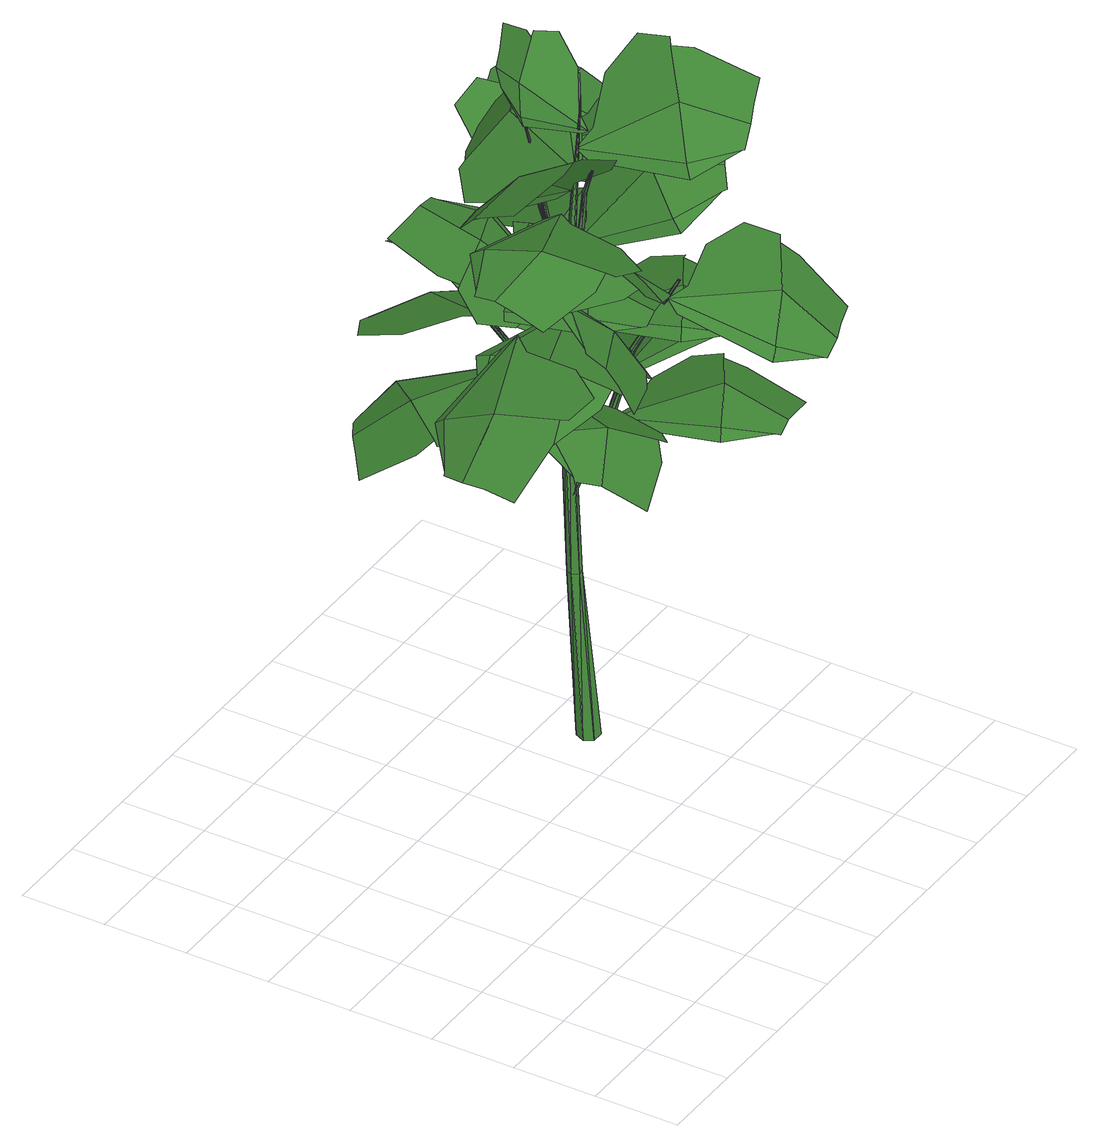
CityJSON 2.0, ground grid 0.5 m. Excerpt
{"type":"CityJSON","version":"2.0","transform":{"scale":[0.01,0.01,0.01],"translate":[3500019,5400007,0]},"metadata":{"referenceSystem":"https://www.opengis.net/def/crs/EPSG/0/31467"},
"CityObjects":{
"tree1":{"type":"SolitaryVegetationObject","attributes":{"species":"9999","function":"1060"},"geometry":[{"type":"MultiSurface","lod":"3","boundaries":[[[0,1,2]],[[3,4,5]],[[6,7,1]],[[6,1,0]],[[3,8,4]],[[9,10,11]],[[12,7,6]],[[13,8,3]],[[14,15,9]],[[9,15,10]],[[13,16,8]],[[17,18,14]],[[14,18,15]],[[19,16,13]],[[19,20,16]],[[21,9,11]],[[21,11,22]],[[23,20,19]],[[24,14,9]],[[24,9,21]],[[25,26,27]],[[28,17,14]],[[28,14,24]],[[25,29,30,26]],[[15,31,10]],[[12,17,28]],[[32,29,25,33]],[[34,35,15,18]],[[15,35,31]],[[33,36,29,32]],[[17,0,18]],[[18,0,35,34]],[[37,36,33]],[[12,6,17]],[[17,6,0]],[[37,38,36]],[[39,21,22]],[[39,22,40]],[[23,38,37]],[[41,21,39]],[[42,24,41,43]],[[41,24,21]],[[44,5,45]],[[12,28,42]],[[42,28,24]],[[44,3,5]],[[46,47,48]],[[48,47,49]],[[50,3,44]],[[51,52,46]],[[46,52,47]],[[50,13,3]],[[49,53,54]],[[51,55,56,52]],[[57,13,50]],[[47,58,53]],[[47,53,49]],[[57,19,13]],[[52,59,60,58]],[[52,58,47]],[[23,19,57]],[[55,60,59,52,56]],[[61,62,63]],[[63,62,64]],[[2,40,65]],[[66,67,61]],[[61,67,62]],[[2,39,40]],[[68,69,66]],[[66,69,67]],[[1,39,2]],[[62,70,71,64]],[[64,71,70,72]],[[1,41,39]],[[67,73,62]],[[62,73,70]],[[7,41,1]],[[69,74,67]],[[67,74,73]],[[7,42,43,41]],[[53,61,54]],[[54,61,63]],[[12,42,7]],[[53,75,66,61]],[[58,68,66]],[[58,66,75,53]],[[35,65,31]],[[72,46,48]],[[60,68,58]],[[35,2,65]],[[70,51,46]],[[70,46,72]],[[0,2,35]],[[73,51,70]],[[76,77,78]],[[74,79,73]],[[76,80,77]],[[81,80,76]],[[81,82,80]],[[82,83,81]],[[84,83,82]],[[85,76,78]],[[85,78,86]],[[87,76,85]],[[81,88,87]],[[87,81,76]],[[83,88,81]],[[89,90,91]],[[89,92,90]],[[93,92,89]],[[94,95,93]],[[93,94,92]],[[88,95,94]],[[96,89,91]],[[96,91,97]],[[98,89,96]],[[98,93,89]],[[93,99,98]],[[95,99,93]],[[92,85,86]],[[92,86,90]],[[94,87,85]],[[94,85,92]],[[87,88,94]],[[80,97,77]],[[80,96,97]],[[82,96,80]],[[82,98,96]],[[99,84,98]],[[98,84,82]],[[100,101,102]],[[100,102,103]],[[104,105,106]],[[107,108,109]],[[107,110,108]],[[111,110,107]],[[111,112,110]],[[113,112,111]],[[113,114,112]],[[115,114,113,116,117,104]],[[118,109,119]],[[118,107,109]],[[120,107,118]],[[120,111,107]],[[121,111,120,122]],[[121,113,111]],[[104,117,116,113,121]],[[110,123,108]],[[110,124,123]],[[112,124,110]],[[112,125,124]],[[114,125,112]],[[114,106,125]],[[104,106,114,115]],[[119,102,101]],[[101,118,119]],[[71,118,101,126]],[[126,120,118,71]],[[127,120,126,128]],[[128,121,122,120,127]],[[104,121,128]],[[129,130,131]],[[132,133,127,134]],[[135,133,132]],[[136,137,138,139,140,141]],[[142,143,144,145,146,147,148]],[[140,141,149,130,129]],[[150,151,152]],[[152,151,143,153]],[[154,155,156]],[[157,158,159,160,161,162]],[[129,131,163,164]],[[165,144,151,150,166]],[[167,156,155,168,169]],[[170,127,161,160,171,172,173]],[[168,155,174]],[[174,155,154,175]],[[176,177,178,179,180,181]],[[182,183,184,185]],[[143,151,144]],[[186,164,140,139,187,188,189]],[[162,161,133,135,190]],[[191,192,193,194]],[[195,196,197]],[[195,197,198,199]],[[200,201,202,145,144,165]],[[199,195,180]],[[184,183,203]],[[164,129,140]],[[204,205,206,207,208,209]],[[127,133,161]],[[210,211,212,213,156,167]],[[214,199,180,179,215,216,217]],[[218,154,156,213,219,220,221]],[[209,208,192,222,223]],[[224,203,183,225,226]],[[181,180,195,196,227]],[[228,193,208,207,229,230,231]],[[222,192,191]],[[193,192,208]],[[232,233,234,235,203,224]],[[236,237,238]],[[236,239,237]],[[240,239,236]],[[240,241,239]],[[242,241,240]],[[242,243,241]],[[244,238,245,246]],[[246,236,238,244]],[[247,236,246]],[[247,240,236]],[[242,240,247]],[[248,249,250]],[[248,251,249]],[[252,251,248]],[[252,253,251]],[[254,253,252]],[[254,255,253]],[[256,250,257]],[[256,248,250]],[[241,248,256]],[[241,252,248]],[[258,252,241]],[[258,254,252]],[[251,245,249]],[[251,246,245]],[[259,246,251,253]],[[253,247,246,259]],[[255,247,253]],[[255,242,247]],[[239,257,237]],[[239,256,257]],[[241,256,239]],[[243,258,241]],[[260,45,261]],[[260,44,45]],[[262,44,260]],[[262,50,44]],[[38,50,262]],[[38,57,50]],[[23,57,38,263]],[[29,261,26,30]],[[29,260,261]],[[36,260,29]],[[36,262,260]],[[38,262,36]],[[23,263,38]],[[8,27,4]],[[8,25,27]],[[16,25,8]],[[16,33,25]],[[20,33,16]],[[20,37,33]],[[23,37,20]],[[264,265,266,267,268]],[[269,270,271,272]],[[273,75,265,274,275,276,277]],[[278,279,280,281,43]],[[282,283,0,284]],[[285,286,287]],[[288,289,290]],[[291,270,269]],[[292,293,289,288,294]],[[295,296,297]],[[298,299,300,301,302,303]],[[0,283,304]],[[305,117,293,306,307,308,309]],[[310,311,312,313,314]],[[315,316,317,318,319,320]],[[321,296,322]],[[323,324,325,326,327,328]],[[59,314,310]],[[106,105,329,321,30]],[[330,331,92,332]],[[333,56,334,335,336,337,338]],[[339,286,340]],[[341,322,296,295,342]],[[318,317,343,344,345]],[[346,347,348,349]],[[56,350,334]],[[271,270,351]],[[287,286,339,352]],[[115,353,354]],[[104,128,105]],[[355,339,340,356,357,358,359]],[[360,361,362,363,354,364]],[[365,115,354,363,366,367,368]],[[369,304,283,370,371]],[[372,373,374,122]],[[122,372,375]],[[376,375,372,377,378]],[[266,267,379]],[[370,283,282]],[[380,381,382,383,322,341]],[[225,183,182]],[[349,384,385,386,387,302,301]],[[290,289,117,388]],[[389,390,391,335,334,392]],[[116,393,394]],[[395,244,318,319,396,397,398]],[[399,350,56,400]],[[401,402,403,404,375,376]],[[92,331,327]],[[405,406,407,408,409,410]],[[411,412,413,274,265,264]],[[414,350,399]],[[415,416,417]],[[34,415,409]],[[418,331,330]],[[419,34,409,408,420,421,422]],[[328,327,331,418,423]],[[424,59,310,425,426,427,428]],[[379,266,75,429]],[[430,431,432,356,340,433]],[[434,351,270,291,435]],[[436,122,375,404,437,438,439]],[[440,184,203,235,441,442,443]],[[444,445,446]],[[447,446,445,448,449]],[[433,340,286,285,450]],[[451,271,452,453,425,310,311]],[[454,455,456,306,293,292]],[[372,377,373]],[[321,329,125,106,30]],[[457,458,278,459,460]],[[313,314,461]],[[445,462,463,444]],[[125,100,124]],[[278,459,279]],[[353,464,465]],[[346,466,347]],[[345,344,467]],[[468,469,470,471,458,457]],[[445,448,462]],[[364,354,353,464,472]],[[461,314,59,473]],[[474,475,476,477,304,369]],[[124,100,103]],[[105,128,126]],[[478,444,446,479,480,481,482]],[[483,92,327,326,484,485,486]],[[105,126,329]],[[487,0,304,477,488,489,490]],[[329,101,100]],[[329,126,101]],[[491,492,493,479,446,447]],[[73,55,51]],[[494,321,322,383,495,496,497]],[[498,271,351,499,500,501,502]],[[415,417,503,34]],[[125,329,100]],[[297,296,321,504]],[[505,506,507,508,394,509]],[[467,345,244,510]],[[410,409,415,416,511]],[[509,394,393,512,513]],[[301,300,514,466,346]],[[281,43,278,458]],[[124,103,123]],[[346,349,301]],[[55,73,79]],[[244,345,318]],[[515,516,517,499,351,434]],[[393,512,518]],[[393,518,519,116]],[[75,266,265]],[[117,289,293]],[[392,334,350,414,520]],[[353,465,521,115]],[[522,281,458,471,523,524,525]],[[526,116,394,508,527,528,529]]]}]}
},
"vertices":[
[257,216,296],[258,214,296],[244,206,254],[237,200,304],[232,189,276],[230,188,277],[273,237,339],[274,236,339],[238,200,304],[240,205,255],[228,190,211],[227,187,212],[292,243,381],[237,210,331],[255,214,297],[241,207,255],[238,210,331],[272,236,340],[256,215,297],[245,220,361],[246,220,360],[242,204,255],[229,185,212],[244,227,389],[256,213,297],[239,199,304],[233,186,277],[233,188,276],[272,235,340],[239,198,305],[233,187,278],[231,190,210],[239,209,329],[239,210,331],[244,208,258],[243,207,254],[239,209,331],[246,219,360],[246,219,361],[243,204,255],[232,186,211],[258,213,297],[273,235,340],[264,222,315],[237,198,305],[230,186,277],[211,197,228],[210,198,227],[233,187,186],[232,189,185],[237,209,331],[198,204,271],[197,205,270],[208,198,227],[229,189,184],[175,220,313],[187,212,290],[245,219,361],[196,205,270],[183,214,296],[174,220,313],[207,197,227],[208,195,227],[228,186,184],[229,184,185],[232,188,210],[195,204,270],[196,202,270],[173,219,313],[174,218,313],[210,195,228],[228,185,188],[231,184,186],[197,202,271],[175,218,314],[200,202,255],[242,168,207],[228,186,163],[228,183,162],[175,219,314],[241,170,207],[248,158,251],[247,159,251],[261,138,295],[260,139,295],[244,168,206],[231,183,162],[249,158,250],[262,138,295],[245,171,207],[233,185,162],[232,187,163],[245,170,206],[249,160,251],[250,159,250],[262,139,295],[243,172,208],[229,188,164],[248,161,251],[261,139,296],[232,180,113],[228,179,113],[226,169,12],[233,169,12],[232,181,415],[233,185,314],[234,187,314],[228,187,112],[233,181,12],[226,180,12],[232,187,112],[228,191,213],[232,191,213],[231,189,314],[233,189,314],[233,185,365],[231,186,353],[232,184,380],[226,183,113],[223,174,12],[227,188,213],[230,187,314],[229,187,282],[236,175,12],[234,183,112],[233,188,213],[229,185,213],[230,186,278],[231,185,314],[191,187,356],[163,179,358],[189,196,355],[167,205,279],[168,197,282],[222,192,276],[142,188,272],[155,154,350],[150,138,341],[184,125,334],[197,124,333],[196,155,350],[158,165,356],[207,177,243],[206,191,246],[184,135,249],[210,120,231],[214,117,228],[228,129,221],[226,155,228],[160,178,358],[143,131,243],[157,154,255],[150,159,254],[196,190,247],[207,190,306],[167,148,331],[187,133,309],[138,162,266],[137,145,258],[170,131,270],[181,131,276],[174,165,285],[138,174,270],[235,187,325],[242,181,322],[150,118,238],[141,129,242],[151,116,313],[148,127,323],[146,125,322],[221,175,277],[182,126,274],[201,122,269],[218,143,271],[160,153,334],[199,188,311],[112,147,360],[111,130,355],[145,119,364],[157,120,369],[149,154,375],[112,160,363],[288,119,257],[290,128,258],[240,160,242],[244,152,243],[234,170,324],[197,120,330],[212,118,317],[227,139,314],[140,187,271],[121,202,265],[120,196,270],[177,186,293],[171,191,287],[142,185,369],[116,174,362],[141,193,364],[195,181,358],[203,175,359],[157,111,230],[166,100,219],[200,112,225],[299,159,250],[95,156,255],[95,138,253],[120,129,279],[129,131,288],[121,166,284],[94,169,255],[154,110,302],[156,102,286],[190,115,277],[201,122,279],[195,164,361],[158,114,368],[177,110,362],[192,132,359],[206,177,300],[203,120,274],[213,134,264],[215,158,275],[99,183,254],[97,182,253],[328,132,245],[318,122,249],[320,121,249],[113,173,361],[168,175,292],[130,126,289],[149,122,293],[165,143,294],[333,140,236],[341,152,225],[317,181,227],[307,187,231],[224,177,336],[232,189,309],[231,188,309],[225,178,337],[219,172,364],[220,172,365],[209,159,392],[210,160,392],[228,182,322],[231,187,308],[225,176,336],[219,171,364],[227,176,337],[233,186,308],[234,187,309],[226,175,336],[221,171,365],[220,170,364],[211,159,392],[210,159,392],[226,177,337],[233,189,310],[210,160,393],[220,171,363],[238,198,305],[232,185,277],[238,209,331],[245,223,375],[135,261,227],[149,234,251],[171,256,242],[149,267,227],[147,268,225],[256,78,268],[262,80,274],[249,138,291],[247,131,285],[185,202,254],[127,206,249],[123,202,249],[132,184,250],[158,184,252],[322,220,329],[326,215,322],[271,219,312],[262,222,314],[315,187,287],[316,196,289],[263,208,294],[322,228,235],[300,208,240],[303,203,234],[266,103,388],[243,123,386],[240,119,379],[282,63,261],[278,105,397],[262,139,408],[267,102,388],[261,103,274],[243,126,281],[236,122,277],[217,219,456],[207,215,446],[200,213,440],[221,212,418],[245,219,430],[240,219,438],[315,229,289],[243,180,388],[288,160,421],[292,163,423],[291,182,419],[270,189,404],[221,170,310],[226,132,299],[213,129,298],[211,131,298],[193,153,306],[297,130,380],[281,123,375],[270,116,372],[254,152,368],[278,176,375],[286,166,377],[233,186,271],[271,142,285],[300,91,205],[317,95,200],[318,132,208],[313,143,213],[284,125,221],[288,88,209],[232,185,213],[248,105,212],[255,109,216],[242,160,205],[186,225,286],[214,262,271],[184,281,266],[180,284,265],[163,275,269],[165,249,278],[239,201,239],[286,234,255],[276,105,274],[263,102,273],[261,109,364],[259,111,363],[238,128,352],[201,199,413],[196,194,412],[231,179,392],[238,180,389],[237,240,267],[288,92,290],[247,199,235],[280,221,382],[258,240,368],[244,214,243],[269,264,260],[266,269,261],[246,269,257],[237,245,249],[290,261,355],[285,271,341],[248,261,340],[238,255,343],[294,254,365],[233,198,360],[235,257,339],[221,245,330],[221,220,339],[345,213,269],[340,200,273],[342,200,271],[236,239,316],[243,243,313],[234,196,284],[206,226,322],[209,265,328],[223,264,324],[222,266,325],[177,260,237],[288,108,270],[305,112,264],[305,149,273],[301,160,278],[240,187,397],[257,198,412],[261,212,427],[249,220,432],[231,175,376],[230,279,238],[218,291,231],[190,286,255],[239,271,242],[175,210,365],[184,189,389],[238,181,332],[282,180,376],[282,196,365],[263,197,346],[242,233,263],[196,211,286],[196,265,327],[178,266,325],[170,230,319],[172,218,317],[263,302,255],[250,311,264],[237,284,286],[236,273,292],[263,264,270],[272,295,249],[125,253,224],[112,243,219],[120,213,241],[246,258,245],[279,257,242],[279,286,239],[281,255,234],[273,87,209],[242,220,265],[232,274,295],[218,260,298],[222,237,285],[275,85,208],[197,209,297],[251,187,303],[256,190,301],[254,209,295],[228,217,293],[200,211,251],[318,255,240],[313,272,240],[279,270,255],[321,242,240],[297,64,264],[284,62,260],[217,193,288],[167,216,317],[163,202,303],[185,192,291],[252,166,239],[308,191,228],[293,201,219],[269,190,224],[263,249,330],[273,188,340],[301,204,345],[306,167,333],[291,166,333],[292,164,333],[324,230,235],[238,136,295],[255,140,289],[256,176,298],[289,110,401],[305,116,406],[295,150,419],[346,250,339],[308,244,346],[346,236,332],[348,238,332],[186,149,302],[266,184,336],[260,240,329],[299,242,373],[287,215,384],[194,206,433],[236,122,346],[344,262,342],[342,280,345],[305,280,352],[293,275,354],[300,244,372],[180,205,295],[346,225,263],[348,240,253],[320,260,270],[311,262,277],[276,244,331],[331,222,337],[335,225,336],[333,243,329],[308,252,328],[259,165,207],[318,146,212],[316,164,205],[290,173,203],[267,225,292],[310,267,276],[291,273,274],[273,255,281],[318,171,329],[334,175,324],[335,211,333],[247,182,272],[306,162,276],[303,181,270],[278,189,268],[263,134,292],[317,111,296],[322,114,297],[319,134,299],[294,142,297],[249,213,251],[230,177,270],[143,182,390],[141,166,398],[176,157,406],[189,159,406],[145,193,384],[228,172,322],[279,289,239],[148,203,373],[146,202,374],[193,206,435],[309,69,264],[326,75,263],[323,103,287],[173,214,358],[224,191,350],[247,260,244],[242,186,367],[267,233,322],[291,280,355],[273,283,347],[263,263,333],[224,180,364],[190,154,409],[206,143,403],[220,155,384]
]}
